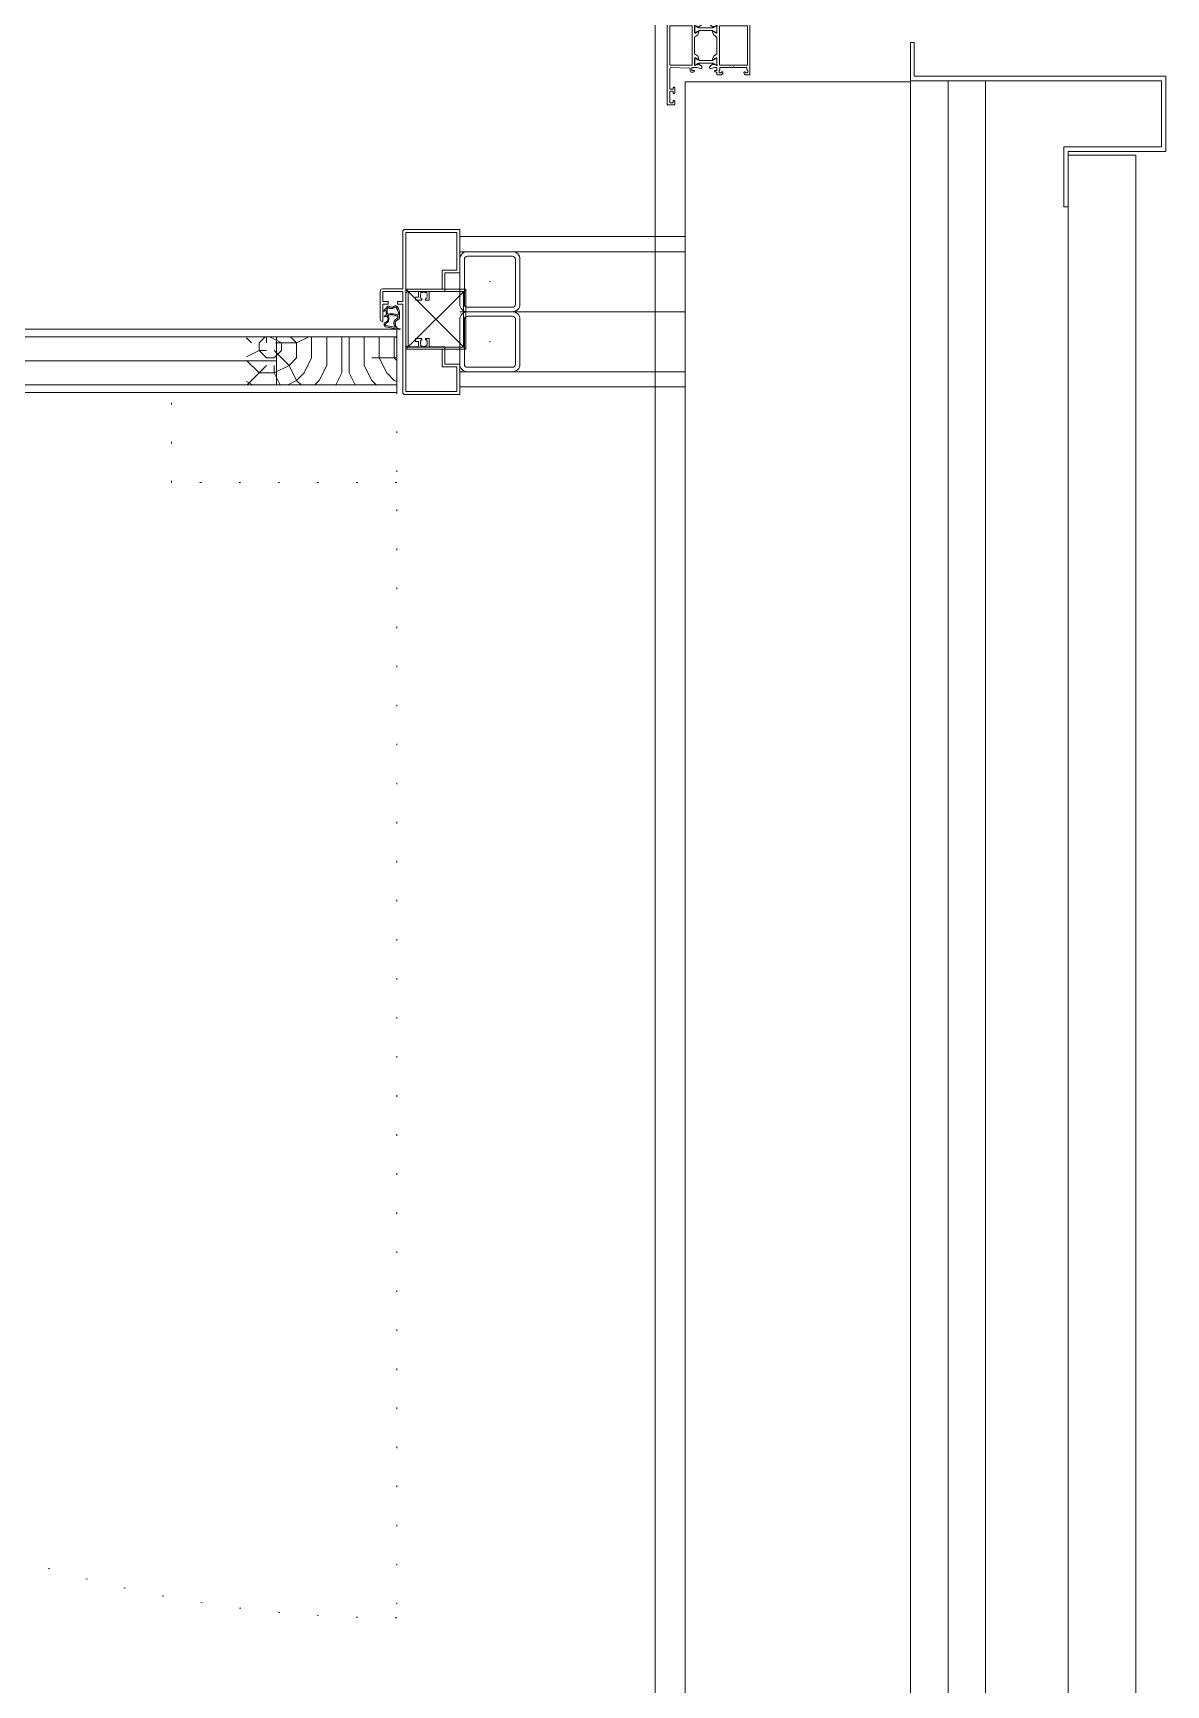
# Model space of a CAD drawing. Extents: x -1286 to 34975, y -230 to 6637.
# Drawn here: x 32332.4 to 32407.8, y 3282.4 to 3392.4 of the extents above; entities that cross this region are included whole.
import ezdxf

# ---------------------------------------------------------------- set-up
doc = ezdxf.new("R2010")
doc.units = 0
doc.header["$LTSCALE"] = 20
doc.linetypes.add('DOT2', pattern=[0.125, 0, -0.125])
doc.layers.get('0').update_dxf_attribs({"color": 9, "lineweight": 9})
for name, color, linetype, lineweight in [('00', 9, 'Continuous', 9), ('06D', 9, 'Continuous', 9), ('09', 9, 'Continuous', 9), ('10', 9, 'Continuous', 9), ('10A', 9, 'Continuous', 9), ('11', 9, 'Continuous', 9), ('12', 9, 'Continuous', 9), ('14', 9, 'Continuous', 9), ('20', 9, 'DOT2', 9), ('33', 9, 'BATTING', 9)]:
    doc.layers.add(name, color=color, linetype=linetype, lineweight=lineweight)
doc.linetypes.add('BATTING', pattern='A,0.0001,-0.1,[134,ltypeshp.shx,S=0.1,R=0,X=-0.1,Y=0],-0.2,[134,ltypeshp.shx,S=0.1,R=180,X=0.1,Y=0],-0.1', length=0.4001)

# ---------------------------------------------------------------- blocks, each defined once
blk = doc.blocks.new('Prf-40x40')
for points in [[(1.5, -2), (-1.5, -2, -0.414214), (-2, -1.5), (-2, 1.5, -0.414214), (-1.5, 2), (1.5, 2, -0.414214), (2, 1.5), (2, -1.5, -0.414214)], [(1.5, -1.7), (-1.5, -1.7, -0.414214), (-1.7, -1.5), (-1.7, 1.5, -0.414214), (-1.5, 1.7), (1.5, 1.7, -0.414214), (1.7, 1.5), (1.7, -1.5, -0.414214)]]:
    blk.add_lwpolyline(points, format="xyb", close=True)
blk.add_point((0, 0))
blk = doc.blocks.new('p-korkasa_40x40')
at = {"layer": '10'}
for points in [[(-2, -2), (-2, -2, 4.557572), (-2, -2), (2, -2, 6.895317), (2, -2), (2, -2), (2, 2), (-2, 2), (-2, -2)], [(-1.85, -1.85), (-1.85, 1.85), (1.85, 1.85), (1.85, -1.85), (-1.85, -1.85, -4.556435), (-1.85, -1.85)]]:
    blk.add_lwpolyline(points, format="xyb", close=True, dxfattribs=at)
for points in [[(2, -2), (-2, 2)], [(2, 2), (-2, -1.97)]]:
    blk.add_lwpolyline(points, dxfattribs=at)
blk = doc.blocks.new('P-AH-01-10')
at = {"layer": '09'}
h = blk.add_hatch(dxfattribs=at)
h.set_pattern_fill('LOGEND', color=256, scale=10, style=0)
h.set_pattern_definition([(360, (3819.799, 15913.483), (10, -10), [3, -7]), (360, (3819.799, 15912.983), (10, -10), [3, -7]), (360, (3820.299, 15911.983), (10, -10), [2, -8]), (360, (3820.799, 15910.983), (10, -10), [1.5, -8.5]), (360, (3820.799, 15909.983), (10, -10), [1, -9]), (360, (3818.299, 15908.983), (10, -10), [0.5, -2.5, 0.5, -6.5]), (360, (3819.799, 15908.483), (10, -10), [0.5, -4, 1.5, -4]), (360, (3821.799, 15907.983), (10, -10), [0.5, -0.5, 0.5, -8.5]), (360, (3821.299, 15907.483), (10, -10), [0.5, -9.5]), (360, (3820.799, 15906.483), (10, -10), [1.5, -8.5]), (360, (3820.799, 15905.483), (10, -10), [2, -8]), (360, (3820.299, 15904.483), (10, -10), [2.5, -3, 0.5, -4]), (270, (3816.299, 15910.483), (-10, -10), [0.5, -1, 2.5, -6]), (270, (3816.799, 15909.483), (-10, -10), [0.5, -0.5, 1.5, -7.5]), (270, (3817.299, 15905.483), (-10, -10), [1, -9]), (270, (3817.799, 15909.483), (-10, -10), [2, -3, 0.5, -4.5]), (270, (3818.299, 15903.983), (-10, -10), [0.5, -9.5]), (270, (3818.799, 15908.983), (-10, -10), [1.5, -8.5]), (270, (3819.799, 15908.483), (-10, -10), [1, -9]), (270, (3820.799, 15908.483), (-10, -10), [0.5, -1.5, 1.5, -6.5]), (270, (3821.299, 15907.983), (-10, -10), [0.5, -9.5]), (270, (3821.799, 15909.983), (-10, -10), [1.4, -8.6]), (270, (3822.299, 15911.983), (-10, -10), [1, -9]), (270, (3823.299, 15907.983), (-10, -10), [0.5, -9.5]), (270, (3824.299, 15908.483), (-10, -10), [1.5, -8.5]), (270, (3825.299, 15908.483), (-10, -10), [1.5, -8.5]), (315, (3823.799, 15912.483), (-3e-15, -10), [0.7071, -0.7071, 0.7071, -12.0208356]), (315, (3821.799, 15909.983), (-3e-15, -10), [1.4142, -12.7279356]), (315, (3817.799, 15904.983), (-3e-15, -10), [1.4142, -12.7279356]), (315, (3819.799, 15907.483), (-3e-15, -10), [1.4142, -12.7279356]), (315, (3820.299, 15909.483), (-3e-15, -10), [1.4142, -12.7279356]), (315, (3823.299, 15911.483), (-3e-15, -10), [1.4142, -12.7279356]), (315, (3822.299, 15910.983), (-3e-15, -10), [2.12132, -12.0208156]), (315, (3819.299, 15906.483), (-3e-15, -10), [0.7071, -13.4350356]), (315, (3818.799, 15905.483), (-3e-15, -10), [0.7071, -13.4350356]), (315, (3822.799, 15905.483), (-3e-15, -10), [0.7071, -13.4350356]), (315, (3818.799, 15910.483), (-3e-15, -10), [0.7071, -13.4350356]), (315, (3824.299, 15906.983), (-3e-15, -10), [0.7071, -13.4350356]), (315, (3820.799, 15907.983), (-3e-15, -10), [0.7071, -13.4350356]), (315, (3821.799, 15906.983), (-3e-15, -10), [0.7071, -13.4350356]), (225, (3821.299, 15908.983), (-10, 3e-15), [0.7071, -0.7071, 2.12132, -10.6066156]), (225, (3822.799, 15908.983), (-10, 3e-15), [0.7071, -13.4350356]), (225, (3822.799, 15912.483), (-10, 3e-15), [0.7071, -13.4350356]), (225, (3820.799, 15909.983), (-10, 3e-15), [0.7071, -13.4350356]), (225, (3822.299, 15907.983), (-10, 3e-15), [0.7071, -13.4350356]), (225, (3819.799, 15910.483), (-10, 3e-15), [0.7071, -13.4350356]), (225, (3823.799, 15910.483), (-10, 3e-15), [0.7071, -13.4350356]), (225, (3816.799, 15913.483), (-10, 3e-15), [0.7071, -13.4350356]), (225, (3817.299, 15912.983), (-10, 3e-15), [1.4142, -12.7279356]), (225, (3817.799, 15912.483), (-10, 3e-15), [1.4142, -12.7279356]), (225, (3818.799, 15912.483), (-10, 3e-15), [1.4142, -12.7279356]), (225, (3819.299, 15911.483), (-10, 3e-15), [1.4142, -12.7279356]), (225, (3823.299, 15907.483), (-10, 3e-15), [1.4142, -12.7279356]), (225, (3825.299, 15912.483), (-10, 3e-15), [1.4142, -12.7279356]), (225, (3825.799, 15904.483), (-10, 3e-15), [1.4142, -12.7279356]), (225, (3825.799, 15905.483), (-10, 3e-15), [1.4142, -12.7279356]), (225, (3824.799, 15905.983), (-10, 3e-15), [1.4142, -12.7279356]), (225, (3817.799, 15905.983), (-10, 3e-15), [2.12132, -12.0208156]), (225, (3824.299, 15906.983), (-10, 3e-15), [2.12132, -12.0208156]), (333.43495, (3818.799, 15903.983), (10, -4e-09), [1.118, -21.24268]), (333.43495, (3818.799, 15908.983), (10, -4e-09), [1.118, -21.24268]), (333.43495, (3819.799, 15905.983), (10, -4e-09), [1.118, -21.24268]), (333.43495, (3822.799, 15912.983), (10, -4e-09), [1.118, -21.24268]), (333.43495, (3822.299, 15911.983), (10, -4e-09), [1.118, -21.24268]), (333.43495, (3819.299, 15909.983), (10, -4e-09), [1.118, -21.24268]), (333.43495, (3819.299, 15904.983), (10, -4e-09), [1.118, -21.24268]), (333.43495, (3822.299, 15907.983), (10, -4e-09), [2.236, -20.12468]), (296.56505, (3822.299, 15906.483), (5e-10, -10), [1.118, -21.24268]), (296.56505, (3823.799, 15909.483), (5e-10, -10), [1.118, -21.24268]), (296.56505, (3818.799, 15907.483), (5e-10, -10), [1.118, -21.24268]), (296.56505, (3816.799, 15906.983), (5e-10, -10), [1.118, -21.24268]), (296.56505, (3822.799, 15908.983), (5e-10, -10), [1.118, -21.24268]), (296.56505, (3821.799, 15908.983), (5e-10, -10), [1.118, -21.24268]), (296.56505, (3817.799, 15907.483), (5e-10, -10), [2.236, -20.12468]), (296.56505, (3825.299, 15910.983), (5e-10, -10), [2.236, -20.12468]), (296.56505, (3824.299, 15910.483), (5e-10, -10), [2.236, -20.12468]), (243.43495, (3816.299, 15911.983), (-4e-09, -10), [1.118, -21.24268]), (243.43495, (3816.299, 15906.483), (-4e-09, -10), [1.118, -21.24268]), (243.43495, (3818.299, 15913.483), (-4e-09, -10), [1.118, -21.24268]), (243.43495, (3817.299, 15904.483), (-4e-09, -10), [1.118, -21.24268]), (243.43495, (3818.299, 15910.483), (-4e-09, -10), [1.118, -21.24268]), (243.43495, (3820.299, 15909.483), (-4e-09, -10), [1.118, -21.24268]), (243.43495, (3821.299, 15907.483), (-4e-09, -10), [1.118, -21.24268]), (243.43495, (3816.799, 15911.483), (3.2e-06, -10.0000016), [1.118, -21.24268]), (243.43495, (3819.299, 15909.983), (-4e-09, -10), [1.118, -21.24268]), (243.43495, (3822.299, 15910.983), (-4e-09, -10), [1.118, -21.24268]), (243.43495, (3823.299, 15909.983), (-4e-09, -10), [1.118, -21.24268]), (243.43495, (3825.299, 15906.983), (-4e-09, -10), [1.118, -21.24268]), (243.43495, (3817.799, 15903.983), (-4e-09, -10), [1.118, -21.24268]), (243.43495, (3816.299, 15904.483), (-4e-09, -10), [2.236, -20.12468]), (243.43495, (3817.799, 15911.483), (-4e-09, -10), [2.236, -20.12468]), (206.56505, (3816.299, 15912.983), (-10, -5e-10), [1.118, -21.24268]), (206.56505, (3824.799, 15913.483), (-10, -5e-10), [1.118, -21.24268]), (206.56505, (3824.299, 15908.483), (-10, -5e-10), [1.118, -21.24268]), (206.56505, (3820.299, 15911.983), (-10, -5e-10), [1.118, -21.24268]), (206.56505, (3819.799, 15912.983), (-10, -5e-10), [1.118, -21.24268]), (206.56505, (3820.799, 15910.983), (-10, -5e-10), [1.118, -21.24268]), (206.56505, (3823.799, 15904.983), (-10, -5e-10), [1.118, -21.24268]), (206.56505, (3824.799, 15904.483), (-10, -5e-10), [2.236, -20.12468])])
h.paths.add_polyline_path([(-6.17, -13.1), (-6.17, -23.1), (-9.37, -23.1), (-9.37, -13.1)])
at = {"layer": '10'}
h = blk.add_hatch(color=256, dxfattribs=at)
edge = h.paths.add_edge_path()
edge.add_spline(control_points=[(-4.46, -13.99), (-4.41, -13.95), (-4.31, -13.88), (-4.22, -13.77), (-4.11, -13.68), (-4.16, -13.57), (-4.2, -13.47), (-4.18, -13.36), (-4.11, -13.28), (-4.11, -13.19), (-4.11, -13.07), (-4.27, -13), (-4.44, -12.92), (-4.68, -12.9), (-4.84, -12.92), (-4.98, -12.91), (-5, -13.03), (-5.08, -13.1), (-5.16, -13.21), (-5.29, -13.19), (-5.41, -13.17), (-5.55, -13.13), (-5.6, -13.01), (-5.65, -12.83), (-5.67, -12.88), (-5.68, -12.9)], knot_values=[0, 0, 0, 0, 1.972481, 3.574486, 4.459232, 5.627327, 6.631388, 7.787073, 8.750153, 9.776377, 10.52172, 11.983185, 14.349038, 16.622963, 18.666606, 19.53266, 20.303207, 21.531065, 22.895002, 24.140503, 24.941405, 26.576439, 28.121431, 29.408424, 30.069043, 30.069043, 30.069043, 30.069043], degree=3, periodic=0)
edge.add_arc((-5.66, -12.91), 0.02, 163.7234, 189.6961)
edge.add_line((-5.68, -12.91), (-5.51, -13.86))
edge.add_spline(control_points=[(-5.51, -13.86), (-5.47, -13.89), (-5.4, -13.94), (-5.3, -13.95), (-5.24, -13.93), (-5.24, -13.93), (-5.22, -13.86), (-5.22, -13.86)], knot_values=[0, 0, 0, 0, 0.223005, 0.446978, 0.802266, 1.018677, 1.060394, 1.060394, 1.060394, 1.060394], degree=3, periodic=0)
edge.add_arc((-4.99, -13.92), 0.24, 38.8576, 167.1554, ccw=False)
edge.add_spline(control_points=[(-4.8, -13.76), (-4.82, -13.79), (-4.81, -13.85), (-4.87, -13.95), (-4.75, -13.94), (-4.74, -13.75), (-4.58, -13.81), (-4.34, -13.8), (-4.47, -13.92), (-4.47, -13.97), (-4.46, -13.99)], knot_values=[1.684533, 1.684533, 1.684533, 1.684533, 1.827513, 2.001132, 2.034133, 2.383878, 2.57075, 2.817302, 2.995365, 3.101802, 3.101802, 3.101802, 3.101802], degree=3, periodic=0)
edge = h.paths.add_edge_path(flags=16)
edge.add_spline(control_points=[(-5.49, -13.21), (-5.47, -13.22), (-5.45, -13.24), (-5.41, -13.26), (-5.4, -13.27), (-5.39, -13.27)], knot_values=[4.696286, 4.696286, 4.696286, 4.696286, 4.796123, 4.796123, 4.85442, 4.85442, 4.85442, 4.85442], degree=3, periodic=0)
edge.add_spline(control_points=[(-5.39, -13.27), (-5.39, -13.27), (-5.39, -13.27), (-5.38, -13.27), (-5.37, -13.27), (-5.35, -13.28), (-5.34, -13.28), (-5.33, -13.28), (-5.32, -13.28), (-5.29, -13.28), (-5.27, -13.29), (-5.23, -13.29), (-5.21, -13.29), (-5.17, -13.28), (-5.16, -13.28), (-5.13, -13.27), (-5.11, -13.26), (-5.08, -13.24), (-5.07, -13.23), (-5.04, -13.21), (-5.03, -13.19), (-5.01, -13.17), (-5.01, -13.16), (-4.99, -13.14), (-4.98, -13.14), (-4.96, -13.11), (-4.95, -13.08), (-4.93, -13.06)], knot_values=[3.795206, 3.795206, 3.795206, 3.795206, 3.825435, 3.825435, 3.876176, 3.876176, 3.92312, 3.92312, 3.970064, 3.970064, 4.05608, 4.05608, 4.142095, 4.142095, 4.181856, 4.181856, 4.244412, 4.244412, 4.309456, 4.309456, 4.374501, 4.374501, 4.4364, 4.4364, 4.4983, 4.4983, 4.605733, 4.605733, 4.605733, 4.605733], degree=3, periodic=0)
edge.add_arc((-4.86, -13.09), 0.076, 27.2222, 153.7733, ccw=False)
edge.add_arc((-5.77, -13.48), 1.06, 348.8377, 383.3762, ccw=False)
edge.add_arc((-4.75, -13.68), 0.02, 239.8046, 348.9001, ccw=False)
edge.add_arc((-4.97, -13.96), 0.342, 411.1287, 515.5119)
edge.add_arc((-5.35, -13.8), 0.0708, 180.1577, 341.8184, ccw=False)
edge.add_line((-5.42, -13.8), (-5.52, -13.23))
edge.add_arc((-5.5, -13.22), 0.02, 45.6378, 189.6961, ccw=False)
edge = h.paths.add_edge_path(flags=16)
edge.add_spline(control_points=[(-4.62, -12.97), (-4.62, -12.97), (-4.61, -12.97), (-4.58, -12.98), (-4.55, -12.99), (-4.51, -13.01), (-4.51, -13.01), (-4.51, -13.01)], knot_values=[2.606882, 2.606882, 2.606882, 2.606882, 2.618309, 2.618309, 2.814705, 2.814705, 2.821436, 2.821436, 2.821436, 2.821436], degree=3, periodic=0)
edge.add_spline(control_points=[(-4.51, -13.01), (-4.48, -13.02), (-4.44, -13.03), (-4.41, -13.04), (-4.41, -13.04), (-4.41, -13.04)], knot_values=[2.408074, 2.408074, 2.408074, 2.408074, 2.597739, 2.597739, 2.606882, 2.606882, 2.606882, 2.606882], degree=3, periodic=0)
edge.add_spline(control_points=[(-4.41, -13.04), (-4.39, -13.05), (-4.38, -13.05), (-4.35, -13.07), (-4.33, -13.07), (-4.3, -13.09), (-4.29, -13.09), (-4.28, -13.1)], knot_values=[2.149006, 2.149006, 2.149006, 2.149006, 2.238061, 2.238061, 2.336259, 2.336259, 2.408074, 2.408074, 2.408074, 2.408074], degree=3, periodic=0)
edge.add_spline(control_points=[(-4.28, -13.1), (-4.27, -13.1), (-4.27, -13.1), (-4.25, -13.11), (-4.25, -13.11), (-4.23, -13.12), (-4.23, -13.12), (-4.22, -13.13), (-4.21, -13.13), (-4.21, -13.13)], knot_values=[1.977607, 1.977607, 1.977607, 1.977607, 2.00399, 2.00399, 2.053089, 2.053089, 2.101048, 2.101048, 2.149006, 2.149006, 2.149006, 2.149006], degree=3, periodic=0)
edge.add_arc((-4.22, -13.15), 0.02, 360.5556, 411.5664, ccw=False)
edge.add_spline(control_points=[(-4.2, -13.15), (-4.2, -13.15), (-4.2, -13.15), (-4.2, -13.16), (-4.2, -13.16), (-4.2, -13.18), (-4.2, -13.19), (-4.2, -13.2)], knot_values=[1.698781, 1.698781, 1.698781, 1.698781, 1.709176, 1.709176, 1.751194, 1.751194, 1.814824, 1.814824, 1.814824, 1.814824], degree=3, periodic=0)
edge.add_spline(control_points=[(-4.2, -13.2), (-4.2, -13.2), (-4.2, -13.2), (-4.2, -13.21), (-4.2, -13.22), (-4.2, -13.23), (-4.2, -13.23), (-4.2, -13.24), (-4.2, -13.24), (-4.2, -13.24), (-4.21, -13.25), (-4.21, -13.25), (-4.21, -13.25), (-4.21, -13.25), (-4.21, -13.26), (-4.21, -13.26), (-4.21, -13.26), (-4.22, -13.26)], knot_values=[1.498289, 1.498289, 1.498289, 1.498289, 1.4989, 1.4989, 1.556387, 1.556387, 1.58513, 1.58513, 1.613874, 1.613874, 1.646409, 1.646409, 1.665385, 1.665385, 1.684361, 1.684361, 1.698781, 1.698781, 1.698781, 1.698781], degree=3, periodic=0)
edge.add_line((-4.22, -13.26), (-4.24, -13.31))
edge.add_line((-4.24, -13.31), (-4.27, -13.39))
edge.add_line((-4.27, -13.39), (-4.28, -13.47))
edge.add_line((-4.28, -13.47), (-4.26, -13.57))
edge.add_spline(control_points=[(-4.26, -13.57), (-4.26, -13.58), (-4.25, -13.59), (-4.24, -13.62), (-4.24, -13.63), (-4.23, -13.65)], knot_values=[0.932214, 0.932214, 0.932214, 0.932214, 0.972815, 0.972815, 1.05928, 1.05928, 1.05928, 1.05928], degree=3, periodic=0)
edge.add_arc((-4.25, -13.65), 0.02, 311.1876, 384.1288, ccw=False)
edge.add_spline(control_points=[(-4.24, -13.67), (-4.24, -13.68), (-4.25, -13.68), (-4.26, -13.69), (-4.26, -13.69), (-4.26, -13.69)], knot_values=[0.619149, 0.619149, 0.619149, 0.619149, 0.680038, 0.680038, 0.680134, 0.680134, 0.680134, 0.680134], degree=3, periodic=0)
edge.add_line((-4.26, -13.69), (-4.29, -13.72))
edge.add_arc((-4.34, -13.66), 0.076, 291.8249, 314.3826, ccw=False)
edge.add_line((-4.32, -13.73), (-4.39, -13.74))
edge.add_line((-4.39, -13.74), (-4.47, -13.73))
edge.add_line((-4.47, -13.73), (-4.55, -13.73))
edge.add_line((-4.55, -13.73), (-4.6, -13.73))
edge.add_line((-4.6, -13.73), (-4.6, -13.73))
edge.add_arc((-4.59, -13.65), 0.076, 172.7718, 262.2541, ccw=False)
edge.add_line((-4.67, -13.64), (-4.67, -13.64))
edge.add_line((-4.67, -13.64), (-4.65, -13.58))
edge.add_line((-4.65, -13.58), (-4.64, -13.48))
edge.add_line((-4.64, -13.48), (-4.65, -13.36))
edge.add_line((-4.65, -13.36), (-4.65, -13.29))
edge.add_line((-4.65, -13.29), (-4.68, -13.15))
edge.add_arc((-5.63, -13.43), 0.983, 376.6741, 381.0841)
edge.add_arc((-4.64, -13.05), 0.076, 74.565, 203.6945, ccw=False)
for p, q in [((-5.68, -12.91), (-5.51, -13.86)), ((-5.52, -13.23), (-5.42, -13.8)), ((-4.35, -13.74), (-4.6, -13.73))]:
    blk.add_line(p, q, dxfattribs=at)
blk.add_lwpolyline([(-1.88, -8.9, 0.414214), (-1.9, -8.93), (-1.9, -9.9), (-3.14, -9.9, 0.414214), (-3.16, -9.93), (-3.16, -10.95), (-3.72, -10.95), (-3.72, -11.18), (-3.61, -11.18), (-3.65, -11.14, -0.091673), (-3.57, -11.07), (-3.54, -11.1, -0.288261), (-3.3, -11.1), (-3.26, -11.07, -0.091673), (-3.19, -11.14), (-3.23, -11.18, -0.288261), (-3.23, -11.42), (-3.19, -11.45, -0.091673), (-3.26, -11.52), (-3.3, -11.49, -0.288261), (-3.54, -11.49), (-3.57, -11.52, -0.091673), (-3.65, -11.45), (-3.61, -11.42), (-3.72, -11.42), (-3.72, -11.82, 0.414214), (-3.69, -11.85), (-3.54, -11.85, 0.414214), (-3.52, -11.82), (-3.52, -11.65), (-3.16, -11.65), (-3.16, -12.35, -0.414214), (-3.31, -12.5), (-6.69, -12.5, -0.414214), (-6.84, -12.35), (-6.84, -11.65), (-6.48, -11.65), (-6.48, -11.82, 0.414214), (-6.46, -11.85), (-6.31, -11.85, 0.414214), (-6.28, -11.82), (-6.28, -11.42), (-6.39, -11.42), (-6.35, -11.45, -0.091673), (-6.43, -11.52), (-6.46, -11.49, -0.288261), (-6.7, -11.49), (-6.74, -11.52, -0.091673), (-6.81, -11.45), (-6.77, -11.42, -0.288261), (-6.77, -11.18), (-6.81, -11.14, -0.091673), (-6.74, -11.07), (-6.7, -11.1, -0.288261), (-6.46, -11.1), (-6.43, -11.07, -0.091673), (-6.35, -11.14), (-6.39, -11.18), (-6.28, -11.18), (-6.28, -10.95), (-6.84, -10.95), (-6.84, -9.93, 0.414214), (-6.87, -9.9), (-8, -9.9), (-8, -8.93, 0.414214), (-8.03, -8.9), (-10, -8.9, 0.414214), (-10.02, -8.93), (-10.02, -12.55, 0.414214), (-9.87, -12.7), (-4, -12.7), (-4, -13.03, 0.414214), (-3.98, -13.05), (-3.85, -13.05, 0.414214), (-3.82, -13.03), (-3.82, -12.7), (-3.16, -12.7), (-3.16, -14.02), (-3.82, -14.02), (-3.82, -13.7, 0.414214), (-3.85, -13.67), (-3.98, -13.67, 0.414214), (-4, -13.7), (-4, -14.02), (-5.14, -14.02), (-5.14, -14.05, 0.414214), (-4.99, -14.2), (-3.13, -14.2, 0.414214), (-2.98, -14.05), (-2.98, -12.7), (0.83, -12.7, 0.414214), (0.98, -12.55), (0.98, -8.93, 0.414214), (0.95, -8.9)], format="xyb", close=True, dxfattribs=at)
for points in [[(-7, -10.08), (-8.16, -10.08), (-8.16, -9.1), (-9.82, -9.1), (-9.82, -12.5), (-7, -12.5)], [(0.78, -9.1), (0.78, -12.5), (-3, -12.5), (-3, -10.08), (-1.74, -10.08), (-1.74, -9.1)]]:
    blk.add_lwpolyline(points, close=True, dxfattribs=at)
blk.add_lwpolyline([(-4.71, -13.04), (-4.68, -13.15), (-4.65, -13.29), (-4.65, -13.36), (-4.64, -13.48), (-4.65, -13.58), (-4.67, -13.64), (-4.65, -13.7), (-4.6, -13.73), (-4.55, -13.73), (-4.47, -13.73), (-4.39, -13.74), (-4.32, -13.73), (-4.29, -13.72), (-4.26, -13.69), (-4.23, -13.66), (-4.26, -13.57), (-4.28, -13.47), (-4.27, -13.39), (-4.24, -13.31), (-4.22, -13.26), (-4.2, -13.2), (-4.21, -13.13), (-4.28, -13.1), (-4.41, -13.04), (-4.51, -13.01), (-4.62, -12.97), (-4.7, -13), (-4.7, -13), (-4.71, -13.04)], dxfattribs=at)
for centre, radius, start, end in [((-4.86, -13.09), 0.076, 27.2222, 153.7733), ((-5.77, -13.48), 1.06, 348.8353, 23.3762), ((-4.64, -13.05), 0.076, 74.565, 203.6945), ((-5.63, -13.43), 0.983, 347.5093, 21.0841), ((-4.22, -13.15), 0.02, 6.7967, 51.5664), ((-5.5, -13.22), 0.02, 45.6378, 189.6961), ((-5.35, -13.8), 0.0708, 178.4305, 342.5452), ((-4.97, -13.96), 0.342, 51.1287, 155.5453), ((-4.99, -13.92), 0.24, 38.8576, 167.1554), ((-4.75, -13.68), 0.02, 239.8046, 348.7729), ((-4.59, -13.65), 0.076, 174.2179, 262.2541), ((-4.34, -13.66), 0.076, 269.2671, 314.3826), ((-4.25, -13.65), 0.02, 312.2573, 21.1583)]:
    blk.add_arc(centre, radius, start, end, dxfattribs=at)
for points, knots in [([(-4.46, -13.99), (-4.41, -13.95), (-4.31, -13.88), (-4.22, -13.77), (-4.11, -13.68), (-4.16, -13.57), (-4.2, -13.47), (-4.18, -13.36), (-4.11, -13.28), (-4.11, -13.19), (-4.11, -13.07), (-4.27, -13), (-4.44, -12.92), (-4.68, -12.9), (-4.84, -12.92), (-4.98, -12.91), (-5, -13.03), (-5.08, -13.1), (-5.16, -13.21), (-5.29, -13.19), (-5.41, -13.17), (-5.55, -13.13), (-5.62, -13.01), (-5.65, -12.83), (-5.67, -12.88), (-5.68, -12.9)], [0, 0, 0, 0, 1.972481, 3.574486, 4.459232, 5.627327, 6.631388, 7.787073, 8.750153, 9.776377, 10.52172, 11.983185, 14.349038, 16.622963, 18.666606, 19.53266, 20.303207, 21.531065, 22.895002, 24.140503, 24.941405, 26.576439, 28.121431, 29.408424, 30.069043, 30.069043, 30.069043, 30.069043]), ([(-4.93, -13.06), (-4.95, -13.08), (-4.96, -13.11), (-4.98, -13.14), (-4.99, -13.14), (-5.01, -13.16), (-5.01, -13.17), (-5.03, -13.19), (-5.04, -13.21), (-5.07, -13.23), (-5.08, -13.24), (-5.11, -13.26), (-5.13, -13.27), (-5.16, -13.28), (-5.17, -13.28), (-5.21, -13.29), (-5.23, -13.29), (-5.27, -13.29), (-5.29, -13.28), (-5.32, -13.28), (-5.33, -13.28), (-5.34, -13.28), (-5.35, -13.28), (-5.37, -13.27), (-5.38, -13.27), (-5.39, -13.27), (-5.39, -13.27), (-5.39, -13.27)], [3.7952058, 3.7952058, 3.7952058, 3.7952058, 3.9026393, 3.9026393, 3.9645387, 3.9645387, 4.0264381, 4.0264381, 4.0914828, 4.0914828, 4.1565275, 4.1565275, 4.2190829, 4.2190829, 4.2588441, 4.2588441, 4.3448595, 4.3448595, 4.4308749, 4.4308749, 4.4778191, 4.4778191, 4.5247633, 4.5247633, 4.5755038, 4.5755038, 4.6057333, 4.6057333, 4.6057333, 4.6057333]), ([(-4.21, -13.13), (-4.21, -13.13), (-4.22, -13.13), (-4.23, -13.12), (-4.23, -13.12), (-4.25, -13.11), (-4.25, -13.11), (-4.28, -13.1), (-4.3, -13.09), (-4.33, -13.07), (-4.35, -13.07), (-4.38, -13.05), (-4.4, -13.05), (-4.45, -13.03), (-4.48, -13.02), (-4.55, -12.99), (-4.58, -12.98), (-4.61, -12.97), (-4.62, -12.97), (-4.62, -12.97)], [1.9776074, 1.9776074, 1.9776074, 1.9776074, 2.025566, 2.025566, 2.0735245, 2.0735245, 2.1226235, 2.1226235, 2.2208216, 2.2208216, 2.3190196, 2.3190196, 2.4172177, 2.4172177, 2.6136138, 2.6136138, 2.8100099, 2.8100099, 2.8214364, 2.8214364, 2.8214364, 2.8214364]), ([(-4.23, -13.65), (-4.24, -13.63), (-4.24, -13.62), (-4.26, -13.59), (-4.26, -13.57), (-4.27, -13.54), (-4.28, -13.53), (-4.28, -13.49), (-4.28, -13.47), (-4.28, -13.43), (-4.28, -13.41), (-4.27, -13.37), (-4.26, -13.35), (-4.25, -13.32), (-4.24, -13.31), (-4.23, -13.3), (-4.23, -13.29), (-4.22, -13.27), (-4.22, -13.26), (-4.21, -13.26), (-4.21, -13.25), (-4.21, -13.25), (-4.21, -13.25), (-4.21, -13.25), (-4.2, -13.24), (-4.2, -13.24), (-4.2, -13.24), (-4.2, -13.23), (-4.2, -13.23), (-4.2, -13.22), (-4.2, -13.21), (-4.2, -13.19), (-4.2, -13.18), (-4.2, -13.16), (-4.2, -13.16), (-4.2, -13.15), (-4.2, -13.15), (-4.2, -13.15)], [0.9322139, 0.9322139, 0.9322139, 0.9322139, 1.0186789, 1.0186789, 1.0825561, 1.0825561, 1.1464333, 1.1464333, 1.2253969, 1.2253969, 1.3043605, 1.3043605, 1.37226, 1.37226, 1.4156034, 1.4156034, 1.4589469, 1.4589469, 1.5127089, 1.5127089, 1.5316849, 1.5316849, 1.5506609, 1.5506609, 1.5831957, 1.5831957, 1.6119392, 1.6119392, 1.6406827, 1.6406827, 1.6981697, 1.6981697, 1.7624109, 1.7624109, 1.8044287, 1.8044287, 1.8148244, 1.8148244, 1.8148244, 1.8148244]), ([(-5.51, -13.86), (-5.47, -13.89), (-5.4, -13.94), (-5.3, -13.95), (-5.24, -13.93), (-5.24, -13.93), (-5.22, -13.86), (-5.22, -13.86)], [0, 0, 0, 0, 0.223005, 0.446978, 0.802266, 1.018677, 1.060394, 1.060394, 1.060394, 1.060394]), ([(-5.39, -13.27), (-5.4, -13.27), (-5.41, -13.26), (-5.45, -13.24), (-5.47, -13.22), (-5.49, -13.21)], [4.6962856, 4.6962856, 4.6962856, 4.6962856, 4.7545829, 4.7545829, 4.8544198, 4.8544198, 4.8544198, 4.8544198]), ([(-4.8, -13.76), (-4.82, -13.79), (-4.81, -13.85), (-4.87, -13.95), (-4.75, -13.94), (-4.74, -13.75), (-4.58, -13.81), (-4.34, -13.8), (-4.47, -13.92), (-4.47, -13.97), (-4.46, -13.99)], [1.684533, 1.684533, 1.684533, 1.684533, 1.827513, 2.001132, 2.034133, 2.383878, 2.57075, 2.817302, 2.995365, 3.101802, 3.101802, 3.101802, 3.101802]), ([(-4.29, -13.72), (-4.28, -13.71), (-4.27, -13.7), (-4.25, -13.68), (-4.24, -13.68), (-4.24, -13.67)], [0.5601748, 0.5601748, 0.5601748, 0.5601748, 0.6192452, 0.6192452, 0.6801336, 0.6801336, 0.6801336, 0.6801336])]:
    blk.add_open_spline(points, degree=3, knots=knots, dxfattribs=at)
at = {"layer": '12', "ltscale": 20}
for points in [[(-5.67, -94.7), (-9.87, -94.7), (-9.87, -13.1), (-5.67, -13.1)], [(-9.37, -21.1), (-6.17, -21.1), (-6.17, -13.1), (-9.37, -13.1)], [(-6.17, -84.7), (-9.37, -84.7), (-9.37, -21.1), (-6.17, -21.1)]]:
    blk.add_lwpolyline(points, close=True, dxfattribs=at)
at = {"layer": '20'}
for points in [[(-9.87, -13.1), (-91.47, -13.1)], [(-9.87, -13.1), (-15.87, -13.1), (-15.87, -28.1), (-9.87, -28.1), (-9.87, -13.1)]]:
    blk.add_lwpolyline(points, dxfattribs=at)
blk.add_arc((-9.18, -13.22), 82.29, 179.9189, 269.4168, dxfattribs=at)
at = {"layer": '33', "ltscale": 0.15}
blk.add_lwpolyline([(-7.77, -21.1), (-7.77, -84.7)], dxfattribs=at)
at = {"layer": '10', "extrusion": (0, 0, -1), "zscale": -1, "rotation": 270}
blk.add_blockref('p-korkasa_40x40', (5, -10.5), dxfattribs=at)
blk = doc.blocks.new('AST55M13', base_point=(-120.6, -64.2))
at = {"linetype": 'Continuous'}
for points in [[(-120.6, -63.9), (-120.6, -24.599998), (-120.6, 14.700005, -0.414209), (-120.3, 15), (-115.899996, 15, -0.41421), (-115.6, 14.7), (-115.6, 12.699992, -0.41421), (-116.3, 12, -0.414214), (-116.6, 12.3), (-116.6, 13.1, 0.414214), (-117.1, 13.6), (-118.5, 13.6, 0.414214), (-119, 13.1), (-119, 6.399992, 0.414209), (-118.5, 5.9), (-117.099986, 5.9, 0.414205), (-116.6, 6.4), (-116.6, 7.20001, -0.414204), (-116.3, 7.5, -0.414214), (-115.6, 6.8), (-115.6, 3.7, -0.414214), (-116.1, 3.2), (-116.3, 3.2, -0.414214), (-116.6, 3.5), (-116.6, 4.2, 0.414214), (-116.9, 4.5), (-119, 4.5), (-119, -8.961104, 0.425432), (-117.96186, -9.960376), (-105.788552, -9.511013, 0.403077), (-105.5, -9.211232), (-105.5, -8, -0.414214), (-104.3, -6.8), (-103.392821, -6.8, -0.372826), (-102.403076, -7.657148, -0.456845), (-102.7, -8), (-104, -8, 0.414214), (-104.3, -8.3), (-104.3, -9.700012, 0.414202), (-104, -10), (-100.946604, -10), (-98.338437, -9.302068, -0.70008), (-97.584089, -10.379782), (-97.709916, -10.559482), (-99.43897, -12.27067, -0.607471), (-100.039661, -12.112259, 0.283637), (-100.258255, -11.885421), (-102.095283, -11.393179, 1.229391), (-102.4, -11.895399), (-102.4, -16.105016, 0.585524), (-101.943697, -16.361081), (-100.001669, -15.175658, -0.713652), (-99.56466, -15.537556), (-100.36784, -17.668029, -0.16709), (-100.492251, -17.818266), (-102.4, -18.982765), (-102.4, -30.217235), (-100.492251, -31.381734, -0.16709), (-100.36784, -31.531971), (-99.564658, -33.662449, -0.713657), (-100.001677, -34.024337), (-101.943707, -32.838913, 0.585511), (-102.4, -33.094985), (-102.4, -37.304601, 1.229391), (-102.095283, -37.806821), (-100.258255, -37.314579, 0.283637), (-100.039661, -37.087741, -0.607471), (-99.43897, -36.92933), (-97.709916, -38.640518), (-97.584089, -38.820218, -0.700084), (-98.338445, -39.89793), (-100.946604, -39.2), (-104.000005, -39.2, 0.414209), (-104.3, -39.5), (-104.3, -40.900004, 0.41421), (-104, -41.2), (-102.699997, -41.2, -0.456841), (-102.403076, -41.542851, -0.372826), (-103.39282, -42.4), (-104.3, -42.4, -0.414214), (-105.5, -41.2), (-105.5, -39.988768, 0.403083), (-105.788558, -39.688986), (-117.96186, -39.239624, 0.425432), (-119, -40.238896), (-119, -53.7), (-116.9, -53.7, 0.414214), (-116.6, -53.4), (-116.6, -52.69999, -0.414204), (-116.3, -52.4), (-116.09999, -52.4, -0.414208), (-115.6, -52.9), (-115.6, -56.000007, -0.414213), (-116.300007, -56.7, -0.414207), (-116.6, -56.4), (-116.6, -55.599986, 0.414205), (-117.1, -55.1), (-118.500008, -55.1, 0.414209), (-119, -55.6), (-119, -62.3, 0.414214), (-118.5, -62.8), (-117.1, -62.8, 0.414214), (-116.6, -62.3), (-116.6, -61.499993, -0.414207), (-116.3, -61.2, -0.414214), (-115.6, -61.9), (-115.6, -63.900008, -0.414206), (-115.9, -64.2), (-120.300006, -64.2, -0.414208), (-120.6, -63.9)], [(-85.3, -10), (-81.1, -10), (-76.9, -10), (-76.6, -10.3), (-76.3, -10), (-67.9, -10, 0.414205), (-67.6, -9.700009), (-67.6, -8.491608, -0.365977), (-67.35, -8.195804, 0.365977), (-67.1, -7.9), (-67.1, -6.8, 0.414195), (-67.399981, -6.5), (-68.3, -6.5, 0.36597), (-68.595803, -6.749993, -0.366034), (-68.89166, -7), (-69.3, -7, -0.414202), (-69.6, -6.700012), (-69.6, -6.5, -0.414214), (-68.1, -5), (-65.9, -5, -0.414207), (-65.6, -5.299994), (-65.6, -43.9, -0.414201), (-65.899987, -44.2), (-68.1, -44.2, -0.414214), (-69.6, -42.7), (-69.6, -42.5, -0.414207), (-69.300007, -42.2), (-68.891668, -42.2, -0.366034), (-68.595804, -42.45, 0.365977), (-68.3, -42.7), (-67.4, -42.7, 0.414206), (-67.1, -42.400008), (-67.1, -41.3, 0.365977), (-67.35, -41.004196, -0.365977), (-67.6, -40.708392), (-67.6, -39.5, 0.4142), (-67.899986, -39.2), (-76.3, -39.2), (-76.6, -38.9), (-76.9, -39.2), (-85.3, -39.2, 0.4142), (-85.6, -39.499986), (-85.6, -40.708392, -0.365977), (-85.85, -41.004196, 0.365977), (-86.1, -41.3), (-86.1, -42.4, 0.414199), (-85.800015, -42.7), (-84.9, -42.7, 0.365977), (-84.604196, -42.45, -0.366034), (-84.308332, -42.2), (-83.9, -42.2, -0.414214), (-83.6, -42.5), (-83.6, -42.7, -0.414214), (-85.1, -44.2), (-86.8, -44.2, -0.414214), (-87.6, -43.4), (-87.6, -42.7, 0.414205), (-87.899991, -42.4), (-88.10718, -42.4, -0.372825), (-89.096923, -41.542857, -0.45685), (-88.8, -41.2), (-87.9, -41.2, 0.414198), (-87.6, -40.900016), (-87.6, -39.5, 0.414214), (-87.9, -39.2), (-89.053396, -39.2), (-91.661555, -39.89793, -0.700084), (-92.415911, -38.820218), (-92.290084, -38.640518), (-90.56103, -36.92933, -0.607471), (-89.960339, -37.087741, 0.283637), (-89.741745, -37.314579), (-87.904717, -37.806821, 1.229391), (-87.6, -37.304601), (-87.6, -33.094984, 0.585516), (-88.056297, -32.838916), (-89.998323, -34.024337, -0.713656), (-90.435343, -33.66245), (-89.63216, -31.531971, -0.241095), (-89.507749, -31.381734), (-87.6, -30.217235), (-87.6, -18.982765), (-89.507749, -17.818266, -0.167084), (-89.632158, -17.668036), (-90.43534, -15.537556, -0.713656), (-89.998329, -15.17566), (-88.056303, -16.361081, 0.585518), (-87.6, -16.105021), (-87.6, -11.895399, 1.229391), (-87.904717, -11.393179), (-89.741745, -11.885421, 0.283637), (-89.960339, -12.112259, -0.607471), (-90.56103, -12.27067), (-92.290084, -10.559482), (-92.415911, -10.379782, -0.700084), (-91.661555, -9.30207), (-89.053396, -10), (-87.9, -10, 0.414206), (-87.6, -9.700008), (-87.6, -8.3, 0.414206), (-87.899992, -8), (-88.8, -8, -0.456844), (-89.096924, -7.657149, -0.372825), (-88.107186, -6.8), (-87.9, -6.8, 0.414214), (-87.6, -6.5), (-87.6, -5.800024, -0.414222), (-86.8, -5), (-85.1, -5, -0.414214), (-83.6, -6.5), (-83.6, -6.7, -0.414201), (-83.899987, -7), (-84.308332, -7, -0.366034), (-84.604196, -6.75, 0.365977), (-84.9, -6.5), (-85.8, -6.5, 0.414199), (-86.1, -6.799985), (-86.1, -7.9, 0.365977), (-85.85, -8.195804, -0.365977), (-85.6, -8.491608), (-85.6, -9.7, 0.414214), (-85.3, -10)], [(-99.249717, -12.903653), (-90.785616, -12.903653, 0.131652), (-90.285616, -12.769679), (-88.422218, -11.693846, -0.131652), (-88.272218, -11.653653), (-88.017666, -11.653653, -0.414214), (-87.717666, -11.953653), (-87.717666, -15.553653, -0.414214), (-88.017666, -15.853653), (-88.272218, -15.853653, -0.131646), (-88.422211, -15.813465), (-90.285616, -14.737628, 0.131652), (-90.785616, -14.603653), (-99.249717, -14.603653, 0.131652), (-99.749717, -14.737628), (-101.613115, -15.813461, -0.131646), (-101.763107, -15.853653), (-102.017666, -15.853653, -0.414205), (-102.317666, -15.553662), (-102.317666, -11.953653, -0.414205), (-102.017675, -11.653653), (-101.763115, -11.653653, -0.131652), (-101.613115, -11.693846), (-99.749717, -12.769679, 0.131652), (-99.249717, -12.903653)], [(-99.249717, -36.296347), (-90.785616, -36.296347, -0.131652), (-90.285616, -36.430321), (-88.422218, -37.506154, 0.131643), (-88.272229, -37.546347), (-88.017666, -37.546347, 0.414214), (-87.717666, -37.246347), (-87.717666, -33.646347, 0.414214), (-88.017666, -33.346347), (-88.272218, -33.346347, 0.131652), (-88.422218, -33.386539), (-90.285616, -34.462372, -0.131652), (-90.785616, -34.596347), (-99.249717, -34.596347, -0.131652), (-99.749717, -34.462372), (-101.613115, -33.386539, 0.131652), (-101.763115, -33.346347), (-102.017666, -33.346347, 0.414205), (-102.317666, -33.646338), (-102.317666, -37.246347, 0.414205), (-102.017675, -37.546347), (-101.763115, -37.546347, 0.131649), (-101.613118, -37.506156), (-99.749717, -36.430321, -0.131652), (-99.249717, -36.296347)]]:
    blk.add_lwpolyline(points, format="xyb", close=True, dxfattribs=at)
for points in [[(-119, -24.6), (-119, -37.6), (-104.1, -37.6), (-104.1, -11.6), (-119, -11.6), (-119, -24.6)], [(-76.55, -11.6), (-85.9, -11.6), (-85.9, -37.6), (-67.2, -37.6), (-67.2, -11.6), (-76.55, -11.6)]]:
    blk.add_lwpolyline(points, close=True, dxfattribs=at)

msp = doc.modelspace()

# ---------------------------------------------------------------- linework, layer by layer
msp.add_line((32373.84, 3825.5), (32373.84, 3389.2))
at = {"layer": '00'}
msp.add_lwpolyline([(32375.84, 3384.3), (32375.84, 3384.3), (32375.84, 3389.2), (32390.84, 3389.2), (32390.84, 3207.5), (32375.84, 3207.5), (32375.84, 3389.2), (32390.84, 3389.2)], dxfattribs=at)
at = {"layer": '06D'}
for points in [[(32185.94, 3152.5), (32305.84, 3152.5), (32305.84, 3122.5), (32395.84, 3122.5), (32395.84, 3389.26)], [(32360.84, 3378.88), (32375.84, 3378.88)], [(32360.84, 3373.88), (32375.84, 3373.88)]]:
    msp.add_lwpolyline(points, dxfattribs=at)
at = {"layer": '10A'}
for points in [[(32401.04, 3380.86), (32401.34, 3380.86), (32401.34, 3384.56), (32407.84, 3384.56), (32407.84, 3389.56), (32391.09, 3389.56), (32391.09, 3391.8), (32390.84, 3391.8), (32390.84, 3389.26), (32407.54, 3389.26), (32407.54, 3384.86), (32401.04, 3384.86), (32401.04, 3380.86)], [(32401.34, 3121.75), (32401.34, 3384.31), (32405.84, 3384.31), (32405.84, 3121.75), (32401.34, 3121.75)]]:
    msp.add_lwpolyline(points, dxfattribs=at)
at = {"layer": '11'}
msp.add_lwpolyline([(32375.84, 3377.88), (32375.84, 3378.88), (32360.84, 3378.88), (32360.84, 3377.88)], close=True, dxfattribs=at)
msp.add_lwpolyline([(32375.84, 3368.88), (32375.84, 3369.88), (32360.84, 3369.88), (32360.84, 3368.88), (32375.84, 3368.88)], dxfattribs=at)
at = {"layer": '14'}
msp.add_lwpolyline([(32373.84, 3812.5), (32373.84, 3825.5), (32308.84, 3825.5), (32308.84, 3885.5), (32007.84, 3885.5), (32007.84, 3379.5), (32252.84, 3379.5), (32252.84, 3174.5), (32308.84, 3174.5), (32308.84, 3209.5), (32373.84, 3209.5), (32373.84, 3711.1)], dxfattribs=at)
at = {"layer": '33', "ltscale": 0.2}
msp.add_lwpolyline([(32393.34, 3389.26), (32393.34, 3125), (32308.34, 3125), (32308.34, 3155), (32185.94, 3155)], dxfattribs=at)
at = {"layer": '33', "ltscale": 0.3}
msp.add_lwpolyline([(32360.84, 3373.88), (32375.84, 3373.88)], dxfattribs=at)

# ---------------------------------------------------------------- block references
at = {"layer": '10', "ltscale": 1000, "extrusion": (0, 0, -1), "xscale": -0.1, "yscale": 0.1, "zscale": -0.1}
msp.add_blockref('AST55M13', (-32374.65, 3387.65), dxfattribs=at)
at = {"layer": '10', "xscale": -1, "rotation": 270}
msp.add_blockref('P-AH-01-10', (32369.74, 3378.38), dxfattribs=at)
at = {"layer": '10', "xscale": -1}
for p in [(32362.84, 3375.88), (32362.84, 3371.88)]:
    msp.add_blockref('Prf-40x40', p, dxfattribs=at)

doc.saveas('drawing.dxf')
